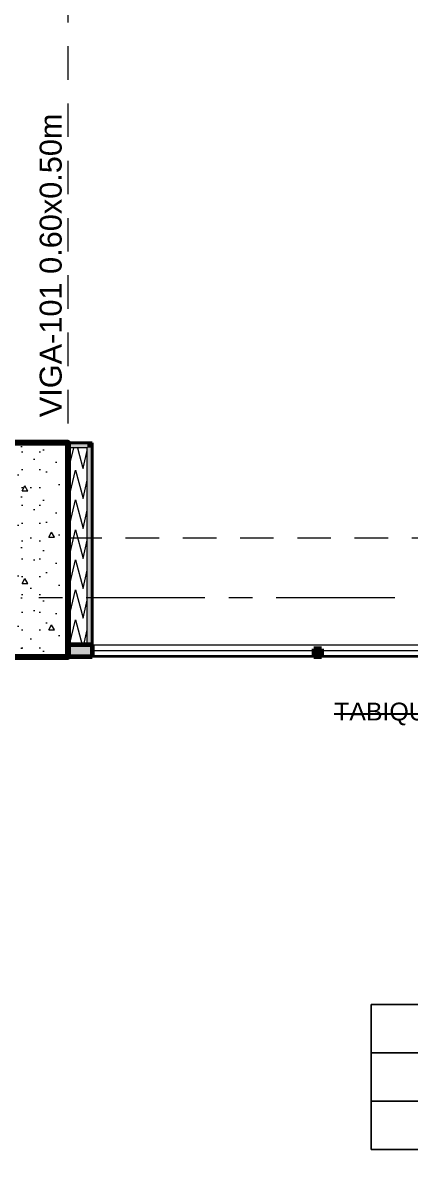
# Model space of a CAD drawing. Header units: inches. Extents: x -38 to 5698, y -33 to 92.
# Drawn here: x 215.378 to 217.009, y 27.573 to 32.368 of the extents above; entities that cross this region are included whole.
import ezdxf

# ---------------------------------------------------------------- set-up
doc = ezdxf.new("R2010")
doc.units = ezdxf.units.IN
doc.header["$MEASUREMENT"] = 0
doc.set_wipeout_variables(frame=1)
for name, pattern in [('Hidden Line', [0.195611, 0.141111, -0.0545]), ('Punto & Raya', [0.65, 0.5, -0.075, 0, -0.075]), ('Wipeout_Contour', [1, 0, -1])]:
    doc.linetypes.add(name, pattern=pattern)
for name, color, linetype in [('02 _ ARQ _ ALB _ Ejes Generales', 7, 'Continuous'), ('02 _ ARQ _ ZON _ Espacio.3D', 7, 'Continuous'), ('08 _ STR _ EXT _ 06 Columnas', 7, 'Continuous'), ('08 _ STR _ EXT _ 09 Vigas', 7, 'Continuous'), ('Acabado - Muros', 7, 'Continuous'), ('Estructura - 04 MURO', 253, 'Continuous'), ('Notas - Etiquetas', 251, 'Continuous')]:
    doc.layers.add(name, color=color, linetype=linetype)
doc.styles.add('Estilo_Generado_4', font='swisse.ttf')
doc.dimstyles.new('Estilo_Generado__8', dxfattribs={"dimtxt": 0.18, "dimasz": 0.0912, "dimexe": 0.18, "dimexo": 0.0625, "dimgap": 0, "dimtad": 0, "dimtih": 1, "dimtoh": 1, "dimdec": 4, "dimzin": 0, "dimdsep": 46, "dimcen": 0.09, "dimadec": 0, "dimazin": 0, "dimtfac": 1, "dimtdec": 4, "dimtmove": 0, "dimatfit": 3, "dimldrblk": 'ARROWHEAD_5', "dimfxl": 1, "dimtolj": 1, "dimtzin": 0, "dimarcsym": 0})

# ---------------------------------------------------------------- blocks, each defined once
blk = doc.blocks.new('*X133', base_point=(1608.118, 0))
at = {"layer": 'Estructura - 04 MURO', "color": 9, "linetype": 'Continuous', "lineweight": 5}
for p, q in [((1638.752, 30.5), (1638.768, 30.5688)), ((1638.692, 30.5), (1638.6933, 30.5052)), ((1638.7354, 30.5473), (1638.748, 30.5))]:
    blk.add_line(p, q, dxfattribs=at)
blk = doc.blocks.new('*X134', base_point=(1608.118, 0))
at = {"layer": 'Estructura - 04 MURO', "color": 9, "linetype": 'Continuous', "lineweight": 5}
for p, q in [((1638.6933, 30.5052), (1638.7106, 30.58)), ((1638.7266, 30.58), (1638.7354, 30.5473)), ((1638.688, 30.5), (1638.688, 30.5))]:
    blk.add_line(p, q, dxfattribs=at)
blk = doc.blocks.new('*X135', base_point=(1608.118, 0))
at = {"layer": 'Estructura - 04 MURO', "color": 9, "linetype": 'Continuous', "lineweight": 5}
for p, q in [((1638.688, 30.5), (1638.6902, 30.492)), ((1638.6902, 30.492), (1638.692, 30.5)), ((1638.6902, 30.366), (1638.718, 30.4859)), ((1638.718, 30.4859), (1638.7502, 30.366)), ((1638.748, 30.5), (1638.7502, 30.492)), ((1638.7502, 30.492), (1638.752, 30.5)), ((1638.7502, 30.366), (1638.768, 30.4428)), ((1638.688, 30.374), (1638.6902, 30.366)), ((1638.6902, 30.24), (1638.718, 30.3599)), ((1638.718, 30.3599), (1638.7502, 30.24)), ((1638.7502, 30.24), (1638.768, 30.3168)), ((1638.688, 30.248), (1638.6902, 30.24)), ((1638.6902, 30.114), (1638.718, 30.2339)), ((1638.718, 30.2339), (1638.7502, 30.114)), ((1638.7502, 30.114), (1638.768, 30.1908)), ((1638.688, 30.122), (1638.6902, 30.114)), ((1638.6902, 29.988), (1638.718, 30.1079)), ((1638.718, 30.1079), (1638.7502, 29.988)), ((1638.7502, 29.988), (1638.768, 30.0648)), ((1638.688, 29.996), (1638.6902, 29.988)), ((1638.6902, 29.862), (1638.718, 29.9819)), ((1638.718, 29.9819), (1638.7502, 29.862)), ((1638.7502, 29.862), (1638.768, 29.9388)), ((1638.688, 29.87), (1638.6902, 29.862)), ((1638.6934, 29.75), (1638.718, 29.8559)), ((1638.718, 29.8559), (1638.7464, 29.75)), ((1638.7534, 29.75), (1638.768, 29.8128))]:
    blk.add_line(p, q, dxfattribs=at)
blk = doc.blocks.new('ARROWHEAD_5')
at = {"linetype": 'Continuous', "lineweight": 0}
blk.add_hatch(color=0, dxfattribs=at).paths.add_polyline_path([(-1, 0.2679), (0, 0), (-1, -0.2679)])
at = {"color": 0, "linetype": 'Continuous', "lineweight": 0}
blk.add_line((0, 0), (-1, 0), dxfattribs=at)

msp = doc.modelspace()

# ---------------------------------------------------------------- hatches: boundary and pattern name
at = {"layer": '08 _ STR _ EXT _ 06 Columnas', "linetype": 'Continuous', "lineweight": 9}
h = msp.add_hatch(dxfattribs=at)
h.set_pattern_fill('HORMIGÓN_EN_MASA_0002', style=0, pattern_type=2)
h.set_pattern_definition([(0, (185.00002, 3e-09), (0, 0.3897114), [0.024375, -0.200625]), (0, (185.11252, 0.19486), (0, 0.3897114), [0.024375, -0.200625]), (60, (185.00002, 3e-09), (-0.3375, 0.1948557), [0.024375, -0.200625]), (60, (185.22502, 3e-09), (-0.3375, 0.1948557), [0.024375, -0.200625]), (120, (185.0244, 3e-09), (0.3375, 0.1948557), [0.024375, -0.200625]), (120, (185.2494, 3e-09), (0.3375, 0.1948557), [0.024375, -0.200625]), (0, (185.00002, 0.0375), (0, 0.075), [0, -0.075, 0, -0.1125]), (45, (185.03752, 0.0375), (-0.05303301, 0.05303301), [0, -0.05625, 0, -0.09375])])
h.paths.add_polyline_path([(215.07, 29.7), (215.57, 29.7), (215.57, 30.6), (215.07, 30.6)])
at = {"layer": 'Estructura - 04 MURO', "linetype": 'Continuous', "lineweight": 9}
for points in [[(215.65, 30.6), (215.57, 30.6), (215.57, 30.58), (215.65, 30.58)], [(215.65, 30.58), (215.67, 30.58), (215.67, 30.6)], [(215.65, 30.58), (215.67, 30.6), (215.65, 30.6)]]:
    msp.add_hatch(color=252, dxfattribs=at).paths.add_polyline_path(points)

# ---------------------------------------------------------------- linework, layer by layer
at = {"layer": '02 _ ARQ _ ALB _ Ejes Generales', "color": 252, "linetype": 'Punto & Raya', "lineweight": 13}
msp.add_line((190.8454, 29.95), (239.57, 29.95), dxfattribs=at)
at = {"layer": '02 _ ARQ _ ZON _ Espacio.3D', "color": 252, "linetype": 'Continuous', "lineweight": 13}
for p, q in [((218.8832, 28.2371), (216.8451, 28.2371)), ((216.8451, 28.2371), (216.8451, 27.6263)), ((216.8451, 28.2371), (218.8832, 28.2371)), ((216.8451, 28.0335), (216.8451, 28.2371)), ((218.8832, 28.0335), (216.8451, 28.0335)), ((216.8451, 28.0335), (218.8832, 28.0335)), ((216.8451, 27.8299), (216.8451, 28.0335)), ((218.8832, 27.8299), (216.8451, 27.8299)), ((216.8451, 27.8299), (218.8832, 27.8299)), ((216.8451, 27.6263), (216.8451, 27.8299)), ((216.8451, 27.6263), (218.8832, 27.6263)), ((218.8832, 27.6263), (216.8451, 27.6263))]:
    msp.add_line(p, q, dxfattribs=at)
at = {"layer": '02 _ ARQ _ ZON _ Espacio.3D', "color": 254, "linetype": 'Continuous', "lineweight": 0, "flags": 128}
for points in [[(208.07, 30.8001), (208.57, 30.8001), (208.57, 30.2), (209.17, 30.2), (209.17, 29.75), (215.07, 29.75), (215.07, 30.2), (215.07, 30.6), (215.57, 30.6), (215.57, 30.2), (215.57, 29.75), (222.07, 29.75), (222.07, 30.6), (222.57, 30.6), (222.57, 29.75), (228.47, 29.75), (228.47, 30.2), (229.07, 30.2), (229.07, 31), (229.57, 31)], [(205.07, 17.4), (229.57, 17.4), (229.57, 16.25), (230.77, 16.25), (230.77, 15.5372), (232.42, 15.5372), (232.42, 15.1499), (233.32, 15.1499), (233.3204, 17.1), (232.82, 17.1), (232.82, 19.05), (230.67, 19.05), (230.67, 20.35), (231.67, 20.35), (231.67, 22.25), (231.17, 22.25), (231.17, 22.7), (231.67, 22.7), (231.67, 24.4), (231.17, 24.4), (231.17, 24.85), (231.67, 24.85), (231.67, 29.7), (208.07, 29.7)]]:
    msp.add_lwpolyline(points, dxfattribs=at)
at = {"layer": '08 _ STR _ EXT _ 06 Columnas', "color": 7, "linetype": 'Continuous', "lineweight": 80, "flags": 128}
msp.add_lwpolyline([(215.07, 29.7), (215.57, 29.7), (215.57, 30.6), (215.07, 30.6)], close=True, dxfattribs=at)
at = {"layer": '08 _ STR _ EXT _ 09 Vigas', "color": 251, "linetype": 'Hidden Line', "lineweight": 13}
for p, q in [((215.57, 30.2), (215.57, 39.4)), ((215.57, 30.2), (222.07, 30.2)), ((215.57, 29.7), (215.07, 29.7))]:
    msp.add_line(p, q, dxfattribs=at)
at = {"layer": 'Acabado - Muros', "color": 7, "linetype": 'Continuous', "lineweight": 60}
msp.add_line((215.57, 29.75), (215.57, 29.7), dxfattribs=at)
at = {"layer": 'Estructura - 04 MURO', "color": 143, "linetype": 'Continuous', "lineweight": 5}
for p, q in [((215.65, 30.58), (215.57, 30.58)), ((215.65, 30.5), (215.65, 30.58)), ((215.65, 30.5), (215.65, 30.58))]:
    msp.add_line(p, q, dxfattribs=at)
at = {"layer": 'Estructura - 04 MURO', "color": 7, "linetype": 'Continuous', "lineweight": 40, "flags": 128}
for points in [[(215.67, 30.6), (215.57, 30.6)], [(215.67, 30.6), (215.67, 30.58)]]:
    msp.add_lwpolyline(points, dxfattribs=at)

# ---------------------------------------------------------------- block references
at = {"layer": 'Estructura - 04 MURO', "color": 7, "lineweight": 80}
for name in ['*X134', '*X133']:
    msp.add_blockref(name, (185, 0), dxfattribs=at)

# ---------------------------------------------------------------- texts
at = {"layer": 'Notas - Etiquetas', "color": 8, "linetype": 'Continuous', "lineweight": 13, "insert": (215.5433, 30.7081), "char_height": 0.0925, "attachment_point": 7, "rotation": 90, "style": 'Estilo_Generado_4'}
msp.add_mtext('\\A1;{\\pql;\\fSwis721 Ex BT|b0|i0|c0|p34;VIGA-101\\fSwis721 Ex BT|b0|i0|c0|p34; \\fSwis721 Ex BT|b0|i0|c0|p34;0.60\\fSwis721 Ex BT|b0|i0|c0|p34;x\\fSwis721 Ex BT|b0|i0|c0|p34;0.50\\fSwis721 Ex BT|b0|i0|c0|p34;m}', dxfattribs=at)
at = {"layer": 'Notas - Etiquetas', "color": 8, "linetype": 'Continuous', "lineweight": 13, "insert": (216.6891, 29.4581), "char_height": 0.075, "attachment_point": 4, "style": 'Estilo_Generado_4'}
msp.add_mtext('\\A1;{\\pql;\\fSwis721 Ex BT|b0|i0|c0|p34;TABIQUERIA FIJA 2 (VER DETALLE)\\fSwis721 Ex BT|b0|i0|c0|p34; }', dxfattribs=at)

# ---------------------------------------------------------------- next in the draw order: wipeouts: each hides what was drawn before it
at = {"color": 254, "linetype": 'Wipeout_Contour', "lineweight": 0, "ltscale": 9845.3678}
msp.add_wipeout([(216.62, 29.733), (216.6365, 29.733), (216.6365, 29.7), (218.77, 29.7), (218.77, 29.75), (216.62, 29.75)], dxfattribs=at).dxf.layer = 'Acabado - Muros'

# ---------------------------------------------------------------- next in the draw order: wipeouts: each hides what was drawn before it
at = {"color": 254, "linetype": 'Wipeout_Contour', "lineweight": 0, "ltscale": 9837.153252}
msp.add_wipeout([(215.67, 29.75), (215.67, 29.7), (216.6035, 29.7), (216.6035, 29.733), (216.62, 29.733), (216.62, 29.75)], dxfattribs=at).dxf.layer = 'Acabado - Muros'

# ---------------------------------------------------------------- next in the draw order: hatches: boundary and pattern name
at = {"layer": 'Estructura - 04 MURO', "linetype": 'Continuous', "lineweight": 9}
msp.add_hatch(color=252, dxfattribs=at).paths.add_polyline_path([(215.65, 30.58), (215.65, 29.75), (215.67, 29.75), (215.67, 30.58)])

# ---------------------------------------------------------------- next in the draw order: linework, layer by layer
at = {"layer": 'Acabado - Muros', "color": 7, "linetype": 'Continuous', "lineweight": 60}
msp.add_line((215.67, 29.75), (215.57, 29.75), dxfattribs=at)
at = {"layer": 'Acabado - Muros', "color": 251, "linetype": 'Continuous', "lineweight": 13, "flags": 128}
for points in [[(215.67, 29.75), (216.62, 29.75), (218.77, 29.75)], [(215.67, 29.7), (216.6035, 29.7)], [(216.6365, 29.7), (218.77, 29.7)]]:
    msp.add_lwpolyline(points, dxfattribs=at)
at = {"layer": 'Estructura - 04 MURO', "color": 143, "linetype": 'Continuous', "lineweight": 5}
msp.add_line((215.65, 29.75), (215.65, 30.5), dxfattribs=at)
at = {"layer": 'Estructura - 04 MURO', "color": 7, "linetype": 'Continuous', "lineweight": 40, "flags": 128}
for points in [[(215.67, 29.75), (215.67, 30.58)], [(215.67, 29.75), (215.65, 29.75)]]:
    msp.add_lwpolyline(points, dxfattribs=at)
at = {"layer": 'Estructura - 04 MURO', "color": 143, "linetype": 'Continuous', "lineweight": 5, "flags": 128}
msp.add_lwpolyline([(215.65, 29.75), (215.57, 29.75)], dxfattribs=at)

# ---------------------------------------------------------------- next in the draw order: block references
at = {"layer": 'Estructura - 04 MURO', "color": 7, "lineweight": 80}
msp.add_blockref('*X135', (185, 0), dxfattribs=at)

# ---------------------------------------------------------------- next in the draw order: wipeouts: each hides what was drawn before it
at = {"color": 254, "linetype": 'Wipeout_Contour', "lineweight": 0, "ltscale": 6558.096639}
msp.add_wipeout([(216.6035, 29.705), (216.6035, 29.725), (215.67, 29.725), (215.67, 29.705)], dxfattribs=at).dxf.layer = 'Acabado - Muros'
at = {"color": 254, "linetype": 'Wipeout_Contour', "lineweight": 0, "ltscale": 6564.361598}
msp.add_wipeout([(218.77, 29.705), (218.77, 29.725), (216.6365, 29.725), (216.6365, 29.705)], dxfattribs=at).dxf.layer = 'Acabado - Muros'

# ---------------------------------------------------------------- next in the draw order: hatches: boundary and pattern name
at = {"layer": 'Acabado - Muros', "linetype": 'Continuous', "lineweight": 0}
for points in [[(215.67, 29.7), (215.67, 29.75), (215.57, 29.75), (215.57, 29.7)], [(216.6365, 29.733), (216.6035, 29.733), (216.6035, 29.7), (216.6365, 29.7)]]:
    msp.add_hatch(color=254, dxfattribs=at).paths.add_polyline_path(points)

# ---------------------------------------------------------------- next in the draw order: linework, layer by layer
at = {"layer": '08 _ STR _ EXT _ 09 Vigas', "color": 251, "linetype": 'Hidden Line', "lineweight": 13}
msp.add_line((215.57, 29.7), (229.07, 29.7), dxfattribs=at)
at = {"layer": 'Acabado - Muros', "color": 7, "linetype": 'Continuous', "lineweight": 60}
for p, q in [((215.67, 29.75), (215.67, 29.7)), ((216.6365, 29.733), (216.6035, 29.733)), ((216.6035, 29.733), (216.6035, 29.7)), ((216.6365, 29.733), (216.6365, 29.7)), ((215.67, 29.7), (215.57, 29.7)), ((216.6365, 29.7), (216.6035, 29.7))]:
    msp.add_line(p, q, dxfattribs=at)
at = {"layer": 'Acabado - Muros', "color": 7, "linetype": 'Continuous', "lineweight": 13, "flags": 128}
for points in [[(216.6035, 29.705), (216.6035, 29.725), (215.67, 29.725), (215.67, 29.705)], [(218.77, 29.705), (218.77, 29.725), (216.6365, 29.725), (216.6365, 29.705)]]:
    msp.add_lwpolyline(points, close=True, dxfattribs=at)

# ---------------------------------------------------------------- next in the draw order: leaders
at = {"layer": 'Notas - Etiquetas', "color": 8, "linetype": 'Continuous', "lineweight": 13, "annotation_type": 0, "has_hookline": 1, "hookline_direction": 1, "text_width": 1.9482}
msp.add_leader([(218.82, 29.715), (218.82, 29.4581), (216.6891, 29.4581)], dimstyle='Estilo_Generado__8', dxfattribs=at)

doc.saveas('drawing.dxf')
